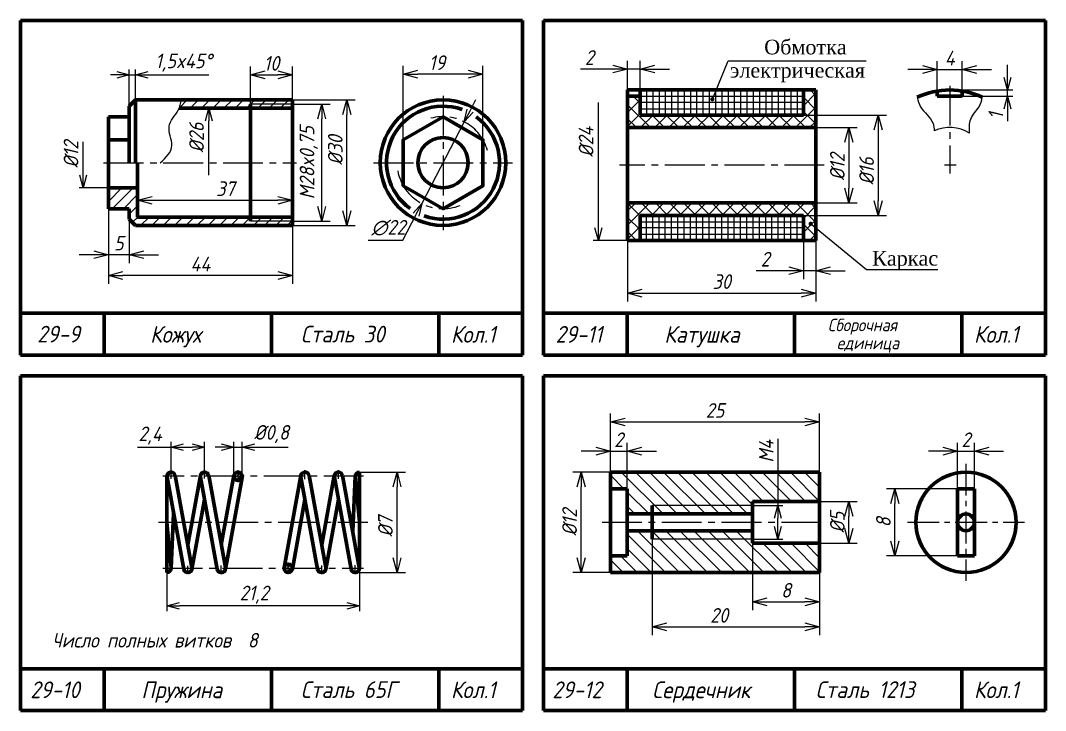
# Model space of a CAD drawing. Header units: millimetres. Extents: x -255 to 513, y 132 to 472.
# Drawn here: x 267.6 to 512.6, y 307 to 472 of the extents above; entities that cross this region are included whole.
import ezdxf

# ---------------------------------------------------------------- set-up
doc = ezdxf.new("R2010")
doc.units = ezdxf.units.MM
doc.header["$LTSCALE"] = 0.5
doc.linetypes.add('CENTER2', pattern=[28.575, 19.05, -3.175, 3.175, -3.175])
doc.layers.get('Defpoints').update_dxf_attribs({"color": 5})
doc.styles.get("Standard").update_dxf_attribs({"font": 'isocpeui.ttf', "width": 0.9})
doc.styles.add('стиль1', font='TIMES.TTF')
doc.dimstyles.new('Standart 1', dxfattribs={"dimtxt": 3.5, "dimasz": 3.5, "dimexe": 2, "dimexo": 0, "dimgap": 1, "dimtad": 1, "dimtoh": 1, "dimdec": 0, "dimtxsty": 'Standard', "dimblk": 'OPEN30', "dimcen": 2.5, "dimadec": 0, "dimazin": 0, "dimtfac": 1, "dimtdec": 0, "dimtmove": 0, "dimatfit": 3, "dimldrblk": 'DOTSMALL', "dimfxl": 0, "dimarcsym": 0})
pattern_1 = [(135, (-9, -2), (-1.683798, -1.683798), []), (225, (-9, -2), (1.683798, -1.683798), [])]

# ---------------------------------------------------------------- blocks, each defined once
blk = doc.blocks.new('_Open30')
at = {"color": 0, "linetype": 'ByBlock', "lineweight": -2}
for p, q in [((-1, 0.268), (0, 0)), ((0, 0), (-1, -0.268)), ((0, 0), (-1, 0))]:
    blk.add_line(p, q, dxfattribs=at)
blk = doc.blocks.new('*D65')
at = {"color": 0, "lineweight": -2}
for p, q in [((457.72, 446.39), (467.6, 446.39)), ((465.6, 442.89), (465.6, 431.89)), ((457.72, 428.39), (467.6, 428.39))]:
    blk.add_line(p, q, dxfattribs=at)
at = {"layer": 'Defpoints', "color": 0}
for p in [(457.72, 446.39), (457.72, 428.39), (465.6, 428.39)]:
    blk.add_point(p, dxfattribs=at)
at = {"color": 0, "lineweight": -2, "xscale": 3.5, "yscale": 3.5, "zscale": 3.5}
for p, rotation in [((465.6, 446.39), 90), ((465.6, 428.39), 270)]:
    blk.add_blockref('_Open30', p, dxfattribs=dict(at, rotation=rotation))
at = {"color": 0, "lineweight": -3, "insert": (462.85, 437), "char_height": 3.5, "attachment_point": 5, "rotation": 90}
blk.add_mtext('%%c12', dxfattribs=at)
blk = doc.blocks.new('_DotSmall')
at = {"color": 0, "linetype": 'ByBlock', "const_width": 0.5}
blk.add_lwpolyline([(-0.0625, 0, 1), (0.0625, 0, 1)], format="xyb", close=True, dxfattribs=at)
blk = doc.blocks.new('*D66')
at = {"color": 0, "lineweight": -2}
for p, q in [((412.72, 419.39), (412.72, 404.81)), ((457.72, 419.39), (457.72, 404.81)), ((416.22, 406.81), (454.22, 406.81))]:
    blk.add_line(p, q, dxfattribs=at)
at = {"layer": 'Defpoints', "color": 0}
for p in [(412.72, 419.39), (457.72, 419.39), (457.72, 406.81)]:
    blk.add_point(p, dxfattribs=at)
at = {"color": 0, "lineweight": -2, "xscale": 3.5, "yscale": 3.5, "zscale": 3.5, "rotation": 180}
blk.add_blockref('_Open30', (412.72, 406.81), dxfattribs=at)
at = {"color": 0, "lineweight": -2, "xscale": 3.5, "yscale": 3.5, "zscale": 3.5}
blk.add_blockref('_Open30', (457.72, 406.81), dxfattribs=at)
at = {"color": 0, "lineweight": -3, "insert": (435.22, 409.56), "char_height": 3.5, "attachment_point": 5}
blk.add_mtext('30', dxfattribs=at)
blk = doc.blocks.new('*D67')
at = {"color": 0, "lineweight": -2}
for p, q in [((412.72, 455.39), (412.72, 462.39)), ((415.72, 455.39), (415.72, 462.39)), ((409.22, 460.39), (401.48, 460.39)), ((415.72, 460.39), (412.72, 460.39)), ((419.22, 460.39), (422.72, 460.39))]:
    blk.add_line(p, q, dxfattribs=at)
at = {"layer": 'Defpoints', "color": 0}
for p in [(415.72, 460.39), (412.72, 455.39), (415.72, 455.39)]:
    blk.add_point(p, dxfattribs=at)
at = {"color": 0, "lineweight": -2, "xscale": 3.5, "yscale": 3.5, "zscale": 3.5}
blk.add_blockref('_Open30', (412.72, 460.39), dxfattribs=at)
at = {"color": 0, "lineweight": -2, "xscale": 3.5, "yscale": 3.5, "zscale": 3.5, "rotation": 180}
blk.add_blockref('_Open30', (415.72, 460.39), dxfattribs=at)
at = {"color": 0, "lineweight": -3, "insert": (403.6, 463.14), "char_height": 3.5, "attachment_point": 5}
blk.add_mtext('2', dxfattribs=at)
blk = doc.blocks.new('*D68')
at = {"color": 0, "lineweight": -2}
for p, q in [((486.72, 455.14), (486.72, 462.26)), ((492.72, 455.14), (492.72, 462.26)), ((483.22, 460.26), (479.72, 460.26)), ((486.72, 460.26), (492.72, 460.26)), ((496.22, 460.26), (499.72, 460.26))]:
    blk.add_line(p, q, dxfattribs=at)
at = {"layer": 'Defpoints', "color": 0}
for p in [(492.72, 460.26), (486.72, 455.14), (492.72, 455.14)]:
    blk.add_point(p, dxfattribs=at)
at = {"color": 0, "lineweight": -2, "xscale": 3.5, "yscale": 3.5, "zscale": 3.5}
blk.add_blockref('_Open30', (486.72, 460.26), dxfattribs=at)
at = {"color": 0, "lineweight": -2, "xscale": 3.5, "yscale": 3.5, "zscale": 3.5, "rotation": 180}
blk.add_blockref('_Open30', (492.72, 460.26), dxfattribs=at)
at = {"color": 0, "lineweight": -3, "insert": (489.72, 463.01), "char_height": 3.5, "attachment_point": 5}
blk.add_mtext('4', dxfattribs=at)
blk = doc.blocks.new('*D69')
at = {"color": 0, "lineweight": -2}
for p, q in [((322.6, 451), (322.6, 461)), ((332.6, 453), (332.6, 461)), ((326.1, 459), (329.1, 459))]:
    blk.add_line(p, q, dxfattribs=at)
at = {"layer": 'Defpoints', "color": 0}
for p in [(332.6, 459), (322.6, 451), (332.6, 453)]:
    blk.add_point(p, dxfattribs=at)
at = {"color": 0, "lineweight": -2, "xscale": 3.5, "yscale": 3.5, "zscale": 3.5, "rotation": 180}
blk.add_blockref('_Open30', (322.6, 459), dxfattribs=at)
at = {"color": 0, "lineweight": -2, "xscale": 3.5, "yscale": 3.5, "zscale": 3.5}
blk.add_blockref('_Open30', (332.6, 459), dxfattribs=at)
at = {"color": 0, "lineweight": -3, "insert": (327.6, 461.75), "char_height": 3.5, "attachment_point": 5}
blk.add_mtext('10', dxfattribs=at)
blk = doc.blocks.new('*D70')
at = {"color": 0, "lineweight": -2}
for p, q in [((332.6, 452), (341.6, 452)), ((339.6, 427.5), (339.6, 448.5)), ((332.6, 424), (341.6, 424))]:
    blk.add_line(p, q, dxfattribs=at)
at = {"layer": 'Defpoints', "color": 0}
for p in [(332.6, 452), (339.6, 452), (332.6, 424)]:
    blk.add_point(p, dxfattribs=at)
at = {"color": 0, "lineweight": -2, "xscale": 3.5, "yscale": 3.5, "zscale": 3.5}
for p, rotation in [((339.6, 452), 90), ((339.6, 424), 270)]:
    blk.add_blockref('_Open30', p, dxfattribs=dict(at, rotation=rotation))
at = {"color": 0, "lineweight": -3, "insert": (336.5, 438), "char_height": 3.5, "attachment_point": 5, "rotation": 90}
blk.add_mtext('M28x0,75', dxfattribs=at)
blk = doc.blocks.new('*D71')
at = {"color": 0, "lineweight": -2}
for p, q in [((359.08, 443.5), (359.08, 461.17)), ((378.13, 443.5), (378.13, 461.17)), ((374.63, 459.17), (362.58, 459.17))]:
    blk.add_line(p, q, dxfattribs=at)
at = {"layer": 'Defpoints', "color": 0}
for p in [(359.08, 459.17), (359.08, 443.5), (378.13, 443.5)]:
    blk.add_point(p, dxfattribs=at)
at = {"color": 0, "lineweight": -2, "xscale": 3.5, "yscale": 3.5, "zscale": 3.5, "rotation": 180}
blk.add_blockref('_Open30', (359.08, 459.17), dxfattribs=at)
at = {"color": 0, "lineweight": -2, "xscale": 3.5, "yscale": 3.5, "zscale": 3.5}
blk.add_blockref('_Open30', (378.13, 459.17), dxfattribs=at)
at = {"color": 0, "lineweight": -3, "insert": (367.17, 461.92), "char_height": 3.5, "attachment_point": 5}
blk.add_mtext('19', dxfattribs=at)
blk = doc.blocks.new('*D72')
at = {"color": 0, "lineweight": -2}
for p, q in [((332.6, 453), (347.6, 453)), ((345.6, 426.5), (345.6, 449.5)), ((332.6, 423), (347.6, 423))]:
    blk.add_line(p, q, dxfattribs=at)
at = {"layer": 'Defpoints', "color": 0}
for p in [(332.6, 453), (345.6, 453), (332.6, 423)]:
    blk.add_point(p, dxfattribs=at)
at = {"color": 0, "lineweight": -2, "xscale": 3.5, "yscale": 3.5, "zscale": 3.5}
for p, rotation in [((345.6, 453), 90), ((345.6, 423), 270)]:
    blk.add_blockref('_Open30', p, dxfattribs=dict(at, rotation=rotation))
at = {"color": 0, "lineweight": -3, "insert": (342.85, 441), "char_height": 3.5, "attachment_point": 5, "rotation": 90}
blk.add_mtext('%%c30', dxfattribs=at)
blk = doc.blocks.new('*D73')
at = {"color": 0, "lineweight": -2}
for p, q in [((295.6, 429), (295.6, 431)), ((299.1, 429), (329.1, 429)), ((332.6, 429), (332.6, 431))]:
    blk.add_line(p, q, dxfattribs=at)
at = {"layer": 'Defpoints', "color": 0}
for p in [(295.6, 429), (332.6, 429), (332.6, 429)]:
    blk.add_point(p, dxfattribs=at)
at = {"color": 0, "lineweight": -2, "xscale": 3.5, "yscale": 3.5, "zscale": 3.5, "rotation": 180}
blk.add_blockref('_Open30', (295.6, 429), dxfattribs=at)
at = {"color": 0, "lineweight": -2, "xscale": 3.5, "yscale": 3.5, "zscale": 3.5}
blk.add_blockref('_Open30', (332.6, 429), dxfattribs=at)
at = {"color": 0, "lineweight": -3, "insert": (316.6, 431.77), "char_height": 3.5, "attachment_point": 5}
blk.add_mtext('37', dxfattribs=at)
blk = doc.blocks.new('*D74')
at = {"color": 0, "lineweight": -2}
for p, q in [((288.6, 429), (288.6, 409)), ((332.6, 423), (332.6, 409)), ((329.1, 411), (292.1, 411))]:
    blk.add_line(p, q, dxfattribs=at)
at = {"layer": 'Defpoints', "color": 0}
for p in [(288.6, 429), (332.6, 423), (288.6, 411)]:
    blk.add_point(p, dxfattribs=at)
at = {"color": 0, "lineweight": -2, "xscale": 3.5, "yscale": 3.5, "zscale": 3.5, "rotation": 180}
blk.add_blockref('_Open30', (288.6, 411), dxfattribs=at)
at = {"color": 0, "lineweight": -2, "xscale": 3.5, "yscale": 3.5, "zscale": 3.5}
blk.add_blockref('_Open30', (332.6, 411), dxfattribs=at)
at = {"color": 0, "lineweight": -3, "insert": (310.6, 413.75), "char_height": 3.5, "attachment_point": 5}
blk.add_mtext('44', dxfattribs=at)
blk = doc.blocks.new('*D75')
at = {"color": 0, "lineweight": -2}
for p, q in [((288.6, 424), (288.6, 414)), ((293.6, 425), (293.6, 414)), ((285.1, 416), (281.6, 416)), ((293.6, 416), (288.6, 416)), ((297.1, 416), (300.6, 416))]:
    blk.add_line(p, q, dxfattribs=at)
at = {"layer": 'Defpoints', "color": 0}
for p in [(288.6, 424), (293.6, 425), (288.6, 416)]:
    blk.add_point(p, dxfattribs=at)
at = {"color": 0, "lineweight": -2, "xscale": 3.5, "yscale": 3.5, "zscale": 3.5}
blk.add_blockref('_Open30', (288.6, 416), dxfattribs=at)
at = {"color": 0, "lineweight": -2, "xscale": 3.5, "yscale": 3.5, "zscale": 3.5, "rotation": 180}
blk.add_blockref('_Open30', (293.6, 416), dxfattribs=at)
at = {"color": 0, "lineweight": -3, "insert": (291.1, 418.75), "char_height": 3.5, "attachment_point": 5}
blk.add_mtext('5', dxfattribs=at)
blk = doc.blocks.new('*D76')
at = {"color": 0, "lineweight": -2}
for p, q in [((418.6, 348), (418.6, 325)), ((458.6, 348), (458.6, 325)), ((422.1, 327), (455.1, 327))]:
    blk.add_line(p, q, dxfattribs=at)
at = {"layer": 'Defpoints', "color": 0}
for p in [(418.6, 348), (458.6, 348), (458.6, 327)]:
    blk.add_point(p, dxfattribs=at)
at = {"color": 0, "lineweight": -2, "xscale": 3.5, "yscale": 3.5, "zscale": 3.5, "rotation": 180}
blk.add_blockref('_Open30', (418.6, 327), dxfattribs=at)
at = {"color": 0, "lineweight": -2, "xscale": 3.5, "yscale": 3.5, "zscale": 3.5}
blk.add_blockref('_Open30', (458.6, 327), dxfattribs=at)
at = {"color": 0, "lineweight": -3, "insert": (434.6, 329.75), "char_height": 3.5, "attachment_point": 5}
blk.add_mtext('20', dxfattribs=at)
blk = doc.blocks.new('*D77')
at = {"color": 0, "lineweight": -2}
for p, q in [((408.6, 370), (408.6, 378)), ((458.6, 364), (458.6, 378)), ((412.1, 376), (455.1, 376))]:
    blk.add_line(p, q, dxfattribs=at)
at = {"layer": 'Defpoints', "color": 0}
for p in [(458.6, 376), (408.6, 370), (458.6, 364)]:
    blk.add_point(p, dxfattribs=at)
at = {"color": 0, "lineweight": -2, "xscale": 3.5, "yscale": 3.5, "zscale": 3.5, "rotation": 180}
blk.add_blockref('_Open30', (408.6, 376), dxfattribs=at)
at = {"color": 0, "lineweight": -2, "xscale": 3.5, "yscale": 3.5, "zscale": 3.5}
blk.add_blockref('_Open30', (458.6, 376), dxfattribs=at)
at = {"color": 0, "lineweight": -3, "insert": (433.6, 378.75), "char_height": 3.5, "attachment_point": 5}
blk.add_mtext('25', dxfattribs=at)
blk = doc.blocks.new('*D78')
at = {"color": 0, "lineweight": -2}
for p, q in [((408.6, 360), (408.6, 371)), ((412.6, 360), (412.6, 371)), ((405.1, 369), (401.6, 369)), ((408.6, 369), (412.6, 369)), ((416.1, 369), (419.6, 369))]:
    blk.add_line(p, q, dxfattribs=at)
at = {"layer": 'Defpoints', "color": 0}
for p in [(412.6, 369), (408.6, 360), (412.6, 360)]:
    blk.add_point(p, dxfattribs=at)
at = {"color": 0, "lineweight": -2, "xscale": 3.5, "yscale": 3.5, "zscale": 3.5}
blk.add_blockref('_Open30', (408.6, 369), dxfattribs=at)
at = {"color": 0, "lineweight": -2, "xscale": 3.5, "yscale": 3.5, "zscale": 3.5, "rotation": 180}
blk.add_blockref('_Open30', (412.6, 369), dxfattribs=at)
at = {"color": 0, "lineweight": -3, "insert": (410.6, 371.75), "char_height": 3.5, "attachment_point": 5}
blk.add_mtext('2', dxfattribs=at)
blk = doc.blocks.new('*D79')
at = {"color": 0, "lineweight": -2}
for p, q in [((491.6, 360), (474.6, 360)), ((476.6, 347.5), (476.6, 356.5)), ((491.6, 344), (474.6, 344))]:
    blk.add_line(p, q, dxfattribs=at)
at = {"layer": 'Defpoints', "color": 0}
for p in [(476.6, 360), (491.6, 360), (491.6, 344)]:
    blk.add_point(p, dxfattribs=at)
at = {"color": 0, "lineweight": -2, "xscale": 3.5, "yscale": 3.5, "zscale": 3.5}
for p, rotation in [((476.6, 360), 90), ((476.6, 344), 270)]:
    blk.add_blockref('_Open30', p, dxfattribs=dict(at, rotation=rotation))
at = {"color": 0, "lineweight": -3, "insert": (473.85, 352), "char_height": 3.5, "attachment_point": 5, "rotation": 90}
blk.add_mtext('8', dxfattribs=at)
blk = doc.blocks.new('*D80')
at = {"color": 0, "lineweight": -2}
for p, q in [((458.6, 357), (467.6, 357)), ((465.6, 350.5), (465.6, 353.5)), ((458.6, 347), (467.6, 347))]:
    blk.add_line(p, q, dxfattribs=at)
at = {"layer": 'Defpoints', "color": 0}
for p in [(458.6, 357), (465.6, 357), (458.6, 347)]:
    blk.add_point(p, dxfattribs=at)
at = {"color": 0, "lineweight": -2, "xscale": 3.5, "yscale": 3.5, "zscale": 3.5}
for p, rotation in [((465.6, 357), 90), ((465.6, 347), 270)]:
    blk.add_blockref('_Open30', p, dxfattribs=dict(at, rotation=rotation))
at = {"color": 0, "lineweight": -3, "insert": (462.85, 352), "char_height": 3.5, "attachment_point": 5, "rotation": 90}
blk.add_mtext('%%c5', dxfattribs=at)
blk = doc.blocks.new('*D81')
at = {"color": 0, "lineweight": -2}
for p, q in [((442.6, 347), (442.6, 331)), ((458.6, 347), (458.6, 331)), ((446.1, 333), (455.1, 333))]:
    blk.add_line(p, q, dxfattribs=at)
at = {"layer": 'Defpoints', "color": 0}
for p in [(442.6, 347), (458.6, 347), (458.6, 333)]:
    blk.add_point(p, dxfattribs=at)
at = {"color": 0, "lineweight": -2, "xscale": 3.5, "yscale": 3.5, "zscale": 3.5, "rotation": 180}
blk.add_blockref('_Open30', (442.6, 333), dxfattribs=at)
at = {"color": 0, "lineweight": -2, "xscale": 3.5, "yscale": 3.5, "zscale": 3.5}
blk.add_blockref('_Open30', (458.6, 333), dxfattribs=at)
at = {"color": 0, "lineweight": -3, "insert": (450.6, 335.75), "char_height": 3.5, "attachment_point": 5}
blk.add_mtext('8', dxfattribs=at)
blk = doc.blocks.new('*D82')
at = {"color": 0, "lineweight": -2}
for p, q in [((491.6, 360), (491.6, 371)), ((495.6, 360), (495.6, 371)), ((488.1, 369), (484.6, 369)), ((491.6, 369), (495.6, 369)), ((499.1, 369), (502.6, 369))]:
    blk.add_line(p, q, dxfattribs=at)
at = {"layer": 'Defpoints', "color": 0}
for p in [(495.6, 369), (491.6, 360), (495.6, 360)]:
    blk.add_point(p, dxfattribs=at)
at = {"color": 0, "lineweight": -2, "xscale": 3.5, "yscale": 3.5, "zscale": 3.5}
blk.add_blockref('_Open30', (491.6, 369), dxfattribs=at)
at = {"color": 0, "lineweight": -2, "xscale": 3.5, "yscale": 3.5, "zscale": 3.5, "rotation": 180}
blk.add_blockref('_Open30', (495.6, 369), dxfattribs=at)
at = {"color": 0, "lineweight": -3, "insert": (493.6, 371.75), "char_height": 3.5, "attachment_point": 5}
blk.add_mtext('2', dxfattribs=at)
blk = doc.blocks.new('*D83')
at = {"color": 0, "lineweight": -2}
for p, q in [((408.6, 364), (399.6, 364)), ((401.6, 343.5), (401.6, 360.5)), ((408.6, 340), (399.6, 340))]:
    blk.add_line(p, q, dxfattribs=at)
at = {"layer": 'Defpoints', "color": 0}
for p in [(401.6, 364), (408.6, 364), (408.6, 340)]:
    blk.add_point(p, dxfattribs=at)
at = {"color": 0, "lineweight": -2, "xscale": 3.5, "yscale": 3.5, "zscale": 3.5}
for p, rotation in [((401.6, 364), 90), ((401.6, 340), 270)]:
    blk.add_blockref('_Open30', p, dxfattribs=dict(at, rotation=rotation))
at = {"color": 0, "lineweight": -3, "insert": (398.85, 352), "char_height": 3.5, "attachment_point": 5, "rotation": 90}
blk.add_mtext('%%c12', dxfattribs=at)
blk = doc.blocks.new('*D84')
at = {"color": 0, "lineweight": -2}
for p, q in [((348.6, 364), (359.6, 364)), ((357.6, 343.5), (357.6, 360.5)), ((347.6, 340), (359.6, 340))]:
    blk.add_line(p, q, dxfattribs=at)
at = {"layer": 'Defpoints', "color": 0}
for p in [(348.6, 364), (357.6, 364), (347.6, 340)]:
    blk.add_point(p, dxfattribs=at)
at = {"color": 0, "lineweight": -2, "xscale": 3.5, "yscale": 3.5, "zscale": 3.5}
for p, rotation in [((357.6, 364), 90), ((357.6, 340), 270)]:
    blk.add_blockref('_Open30', p, dxfattribs=dict(at, rotation=rotation))
at = {"color": 0, "lineweight": -3, "insert": (354.83, 351), "char_height": 3.5, "attachment_point": 5, "rotation": 90}
blk.add_mtext('%%c7', dxfattribs=at)
blk = doc.blocks.new('*D85')
at = {"color": 0, "lineweight": -2}
for p, q in [((454.72, 449.39), (474.6, 449.39)), ((472.6, 445.89), (472.6, 428.89)), ((454.72, 425.39), (474.6, 425.39))]:
    blk.add_line(p, q, dxfattribs=at)
at = {"layer": 'Defpoints', "color": 0}
for p in [(454.72, 449.39), (454.72, 425.39), (472.6, 425.39)]:
    blk.add_point(p, dxfattribs=at)
at = {"color": 0, "lineweight": -2, "xscale": 3.5, "yscale": 3.5, "zscale": 3.5}
for p, rotation in [((472.6, 449.39), 90), ((472.6, 425.39), 270)]:
    blk.add_blockref('_Open30', p, dxfattribs=dict(at, rotation=rotation))
at = {"color": 0, "lineweight": -3, "insert": (469.85, 436), "char_height": 3.5, "attachment_point": 5, "rotation": 90}
blk.add_mtext('%%c16', dxfattribs=at)
blk = doc.blocks.new('*D86')
at = {"color": 0, "lineweight": -2}
for p, q in [((454.72, 419.39), (454.72, 410.17)), ((457.72, 419.39), (457.72, 410.17)), ((451.22, 412.17), (443.48, 412.17)), ((457.72, 412.17), (454.72, 412.17)), ((461.22, 412.17), (464.72, 412.17))]:
    blk.add_line(p, q, dxfattribs=at)
at = {"layer": 'Defpoints', "color": 0}
for p in [(454.72, 419.39), (457.72, 419.39), (457.72, 412.17)]:
    blk.add_point(p, dxfattribs=at)
at = {"color": 0, "lineweight": -2, "xscale": 3.5, "yscale": 3.5, "zscale": 3.5}
blk.add_blockref('_Open30', (454.72, 412.17), dxfattribs=at)
at = {"color": 0, "lineweight": -2, "xscale": 3.5, "yscale": 3.5, "zscale": 3.5, "rotation": 180}
blk.add_blockref('_Open30', (457.72, 412.17), dxfattribs=at)
at = {"color": 0, "lineweight": -3, "insert": (445.6, 414.92), "char_height": 3.5, "attachment_point": 5}
blk.add_mtext('2', dxfattribs=at)

msp = doc.modelspace()

# ---------------------------------------------------------------- hatches: boundary and pattern name
at = {"lineweight": -3}
h = msp.add_hatch(dxfattribs=at)
h.set_pattern_fill('ANSI37', color=256, scale=0.75, angle=90, style=0)
h.set_pattern_definition(pattern_1)
h.paths.add_polyline_path([(457.47, 446.39), (457.72, 446.64), (457.72, 455.39), (454.72, 455.39), (454.72, 449.39), (415.72, 449.39), (415.72, 453.89), (412.72, 453.89), (412.72, 446.39)])
h = msp.add_hatch(dxfattribs=at)
h.set_pattern_fill('ANSI31', color=256, scale=0.6, style=0)
h.set_pattern_definition([(45, (118.6025, 283), (-1.347038, 1.347038), [])])
h.paths.add_polyline_path([(332.6, 423), (332.6, 424), (322.6, 424), (322.6, 425), (295.6, 425), (295.6, 432), (288.6, 432), (288.6, 428.47), (289.45, 427), (293.6, 427), (293.6, 424.5), (295.1, 423)])
edge = h.paths.add_edge_path()
edge.add_line((322.6, 451), (322.6, 452))
edge.add_line((322.6, 452), (332.6, 452))
edge.add_line((332.6, 452), (332.6, 453))
edge.add_line((332.6, 453), (306.07, 453))
edge.add_spline(control_points=[(306.07, 453), (305.95, 452.31), (305.78, 451.64), (305.5, 451)], knot_values=[15.802772, 15.802772, 15.802772, 15.802772, 17.883976, 17.883976, 17.883976, 17.883976], degree=3, periodic=0)
edge.add_line((305.5, 451), (322.6, 451))
h.paths.add_polyline_path([(322.6, 452), (322.6, 451), (332.6, 451), (332.6, 452)], flags=17)
h.paths.add_polyline_path([(332.6, 424), (332.6, 425), (322.6, 425), (322.6, 424)], flags=17)
h = msp.add_hatch(dxfattribs=at)
h.set_pattern_fill('ANSI37', color=256, scale=0.75, angle=90, style=0)
h.set_pattern_definition(pattern_1)
h.paths.add_polyline_path([(457.72, 428.39), (412.72, 428.39), (412.72, 419.39), (415.72, 419.39), (415.72, 425.39), (454.72, 425.39), (454.72, 419.39), (457.72, 419.39), (457.72, 422.37), (456.66, 423.24, -0.704), (456.22, 423.39, -1), (456.72, 423.39, -0.173709), (456.66, 423.24), (457.72, 422.37)])
h = msp.add_hatch(dxfattribs=at)
h.set_pattern_fill('ANSI31', color=256, scale=0.2, style=0)
h.set_pattern_definition([(45, (243.6025, 202), (-0.4490128, 0.4490128), [])])
h.paths.add_polyline_path([(319.6, 363), (319.6, 364, 0.414214), (318.6, 363)])
h.paths.add_polyline_path([(319.6, 363), (319.6, 362, 0.414214), (320.6, 363)])
h.paths.add_polyline_path([(319.6, 363), (320.6, 363, 0.414214), (319.6, 364)])
h.paths.add_polyline_path([(319.6, 363), (318.6, 363, 0.414214), (319.6, 362)])
h = msp.add_hatch(dxfattribs=at)
h.set_pattern_fill('ANSI31', color=256, scale=0.75, angle=90, style=0)
h.set_pattern_definition([(135, (368.6025, 282), (-1.6838, -1.6838), [])])
h.paths.add_polyline_path([(458.6, 340), (458.6, 347), (442.6, 347), (442.6, 348), (418.6, 348), (418.6, 350), (412.6, 350), (412.6, 344), (408.6, 344), (408.6, 340)])
h.paths.add_polyline_path([(442.6, 348), (442.6, 350), (418.6, 350), (418.6, 348)], flags=17)
h.paths.add_polyline_path([(418.6, 356), (418.6, 354), (442.6, 354), (442.6, 356)])
h.paths.add_polyline_path([(442.6, 356), (442.6, 357), (458.6, 357), (458.6, 364), (408.6, 364), (408.6, 360), (412.6, 360), (412.6, 354), (418.6, 354), (418.6, 356)])
h = msp.add_hatch(dxfattribs=at)
h.set_pattern_fill('ANSI31', color=256, scale=0.2, style=0)
h.set_pattern_definition([(45, (255.6025, 180), (-0.4490128, 0.4490128), [])])
h.paths.add_polyline_path([(331.6, 342, 0.414214), (330.6, 341), (331.6, 341)])
h.paths.add_polyline_path([(332.6, 341), (331.6, 341), (331.6, 340, 0.414214)])
h.paths.add_polyline_path([(331.6, 342), (331.6, 341), (332.6, 341, 0.414214)])
h.paths.add_polyline_path([(331.6, 341), (330.6, 341, 0.414214), (331.6, 340)])

# ---------------------------------------------------------------- linework, layer by layer
at = {"lineweight": 60}
for p, q in [((387.6, 472), (267.6, 472)), ((267.6, 472), (267.6, 392)), ((387.6, 392), (387.6, 472)), ((512.6, 472), (392.6, 472)), ((392.6, 472), (392.6, 392)), ((512.6, 392), (512.6, 472)), ((412.72, 455.39), (412.72, 419.39)), ((457.72, 455.39), (412.72, 455.39)), ((415.72, 453.89), (412.72, 453.89)), ((415.72, 455.39), (415.72, 449.39)), ((454.72, 449.39), (454.72, 455.39)), ((457.72, 419.39), (457.72, 455.39)), ((486.72, 453.89), (486.72, 455.14)), ((489.72, 453.89), (486.72, 453.89)), ((486.72, 453.89), (492.72, 453.89)), ((492.72, 455.14), (492.72, 453.89)), ((293.6, 451.5), (295.1, 453)), ((293.6, 438), (293.6, 451.5)), ((295.1, 453), (332.6, 453)), ((295.1, 453), (295.1, 438)), ((332.6, 451), (305.5, 451)), ((322.6, 424), (322.6, 452)), ((332.6, 453), (332.6, 423)), ((293.6, 449), (288.6, 449)), ((288.6, 449), (288.6, 427)), ((415.72, 449.39), (454.72, 449.39)), ((457.72, 446.39), (412.72, 446.39)), ((293.6, 443.5), (288.6, 443.5)), ((295.6, 438), (295.6, 425)), ((295.6, 432), (288.6, 432)), ((293.6, 427), (288.6, 427)), ((293.6, 424.5), (293.6, 427)), ((457.72, 428.39), (412.72, 428.39)), ((293.6, 424.5), (295.1, 423)), ((295.6, 425), (332.6, 425)), ((415.72, 419.39), (415.72, 425.39)), ((415.72, 425.39), (454.72, 425.39)), ((454.72, 425.39), (454.72, 419.39)), ((332.6, 423), (295.1, 423)), ((412.72, 419.39), (457.72, 419.39)), ((387.6, 402), (267.6, 402)), ((287.6, 402), (287.6, 392)), ((327.6, 402), (327.6, 392)), ((367.6, 402), (367.6, 392)), ((512.6, 402), (392.6, 402)), ((412.6, 402), (412.6, 392)), ((452.6, 402), (452.6, 392)), ((492.6, 402), (492.6, 392)), ((267.6, 392), (387.6, 392)), ((392.6, 392), (512.6, 392)), ((387.6, 387), (267.6, 387)), ((267.6, 387), (267.6, 307)), ((387.6, 307), (387.6, 387)), ((512.6, 387), (392.6, 387)), ((392.6, 387), (392.6, 307)), ((512.6, 307), (512.6, 387)), ((302.6, 340), (302.6, 363)), ((302.62, 362.83), (306.62, 340.83)), ((304.58, 363.19), (308.58, 341.19)), ((310.61, 363.17), (307.6, 346.6)), ((310.62, 362.83), (314.62, 340.83)), ((312.58, 363.19), (316.58, 341.19)), ((318.61, 363.17), (315.6, 346.6)), ((320.57, 362.75), (316.58, 340.83)), ((334.61, 363.17), (330.61, 341.11)), ((334.62, 362.83), (338.62, 340.83)), ((336.58, 363.19), (340.58, 341.19)), ((342.61, 363.17), (339.6, 346.6)), ((342.62, 362.83), (346.62, 340.83)), ((344.58, 363.19), (348.58, 341.19)), ((347, 349.91), (347.6, 363)), ((348.6, 352), (347.6, 363)), ((348.6, 364), (348.6, 341)), ((458.6, 364), (408.6, 364)), ((408.6, 364), (408.6, 340)), ((458.6, 340), (458.6, 364)), ((408.6, 360), (412.6, 360)), ((412.6, 344), (412.6, 360)), ((491.6, 344), (491.6, 360)), ((491.6, 360), (495.6, 360)), ((495.6, 360), (495.6, 344)), ((311.6, 357.42), (308.58, 340.83)), ((335.6, 357.42), (332.58, 340.83)), ((343.6, 357.42), (340.58, 340.83)), ((418.6, 356), (418.6, 348)), ((458.6, 357), (442.6, 357)), ((442.6, 357), (442.6, 347)), ((304.21, 354.09), (303.6, 341)), ((412.6, 354), (442.6, 354)), ((302.6, 352), (303.6, 341)), ((412.6, 350), (442.6, 350)), ((442.6, 347), (458.6, 347)), ((408.6, 344), (412.6, 344)), ((495.6, 344), (491.6, 344)), ((408.6, 340), (458.6, 340)), ((387.6, 317), (267.6, 317)), ((287.6, 317), (287.6, 307)), ((327.6, 317), (327.6, 307)), ((367.6, 317), (367.6, 307)), ((512.6, 317), (392.6, 317)), ((412.6, 317), (412.6, 307)), ((452.6, 317), (452.6, 307)), ((492.6, 317), (492.6, 307)), ((267.6, 307), (387.6, 307)), ((392.6, 307), (512.6, 307))]:
    msp.add_line(p, q, dxfattribs=at)
at = {"lineweight": -3}
for p, q in [((432.97, 453.17), (436.72, 462.39)), ((436.72, 462.39), (469.72, 462.39)), ((503.51, 458.39), (503.51, 461.39)), ((293.6, 451.5), (293.6, 460.25)), ((293.6, 459), (295.1, 459)), ((295.1, 453), (295.1, 460.25)), ((298.1, 459), (312.6, 459)), ((415.72, 453.89), (454.72, 453.89)), ((417.22, 455.39), (417.22, 449.39)), ((418.72, 455.39), (418.72, 449.39)), ((420.22, 455.39), (420.22, 449.39)), ((421.72, 455.39), (421.72, 449.39)), ((423.22, 455.39), (423.22, 449.39)), ((424.72, 455.39), (424.72, 449.39)), ((426.22, 455.39), (426.22, 449.39)), ((427.72, 455.39), (427.72, 449.39)), ((429.22, 455.39), (429.22, 449.39)), ((430.72, 455.39), (430.72, 449.39)), ((432.22, 455.39), (432.22, 449.39)), ((433.72, 455.39), (433.72, 449.39)), ((435.22, 455.39), (435.22, 449.39)), ((436.72, 455.39), (436.72, 449.39)), ((438.22, 455.39), (438.22, 449.39)), ((439.72, 455.39), (439.72, 449.39)), ((441.22, 455.39), (441.22, 449.39)), ((442.72, 455.39), (442.72, 449.39)), ((444.22, 455.39), (444.22, 449.39)), ((445.72, 455.39), (445.72, 449.39)), ((447.22, 455.39), (447.22, 449.39)), ((448.72, 455.39), (448.72, 449.39)), ((450.22, 455.39), (450.22, 449.39)), ((451.72, 455.39), (451.72, 449.39)), ((453.22, 455.39), (453.22, 449.39)), ((489.72, 455.39), (504.76, 455.39)), ((492.72, 453.89), (504.76, 453.89)), ((503.51, 453.89), (503.51, 455.39)), ((332.6, 452), (322.6, 452)), ((375.07, 450.42), (376.45, 453.08)), ((405.72, 422.39), (405.72, 452.39)), ((454.72, 452.39), (415.72, 452.39)), ((415.72, 450.89), (454.72, 450.89)), ((503.51, 450.89), (503.51, 447.89)), ((312.6, 435), (312.6, 448)), ((373.68, 447.76), (363.52, 428.24)), ((282.6, 435), (282.6, 443)), ((288.6, 432), (281.6, 432)), ((332.6, 424), (322.6, 424)), ((358.97, 419.51), (362.14, 425.58)), ((415.72, 423.89), (454.72, 423.89)), ((417.22, 419.39), (417.22, 425.39)), ((418.72, 419.39), (418.72, 425.39)), ((420.22, 419.39), (420.22, 425.39)), ((421.72, 419.39), (421.72, 425.39)), ((423.22, 419.39), (423.22, 425.39)), ((424.72, 419.39), (424.72, 425.39)), ((426.22, 419.39), (426.22, 425.39)), ((427.72, 419.39), (427.72, 425.39)), ((429.22, 419.39), (429.22, 425.39)), ((430.72, 419.39), (430.72, 425.39)), ((432.22, 419.39), (432.22, 425.39)), ((433.72, 419.39), (433.72, 425.39)), ((435.22, 419.39), (435.22, 425.39)), ((436.72, 419.39), (436.72, 425.39)), ((438.22, 419.39), (438.22, 425.39)), ((439.72, 419.39), (439.72, 425.39)), ((441.22, 419.39), (441.22, 425.39)), ((442.72, 419.39), (442.72, 425.39)), ((444.22, 419.39), (444.22, 425.39)), ((445.72, 419.39), (445.72, 425.39)), ((447.22, 419.39), (447.22, 425.39)), ((448.72, 419.39), (448.72, 425.39)), ((450.22, 419.39), (450.22, 425.39)), ((451.72, 419.39), (451.72, 425.39)), ((453.22, 419.39), (453.22, 425.39)), ((454.72, 422.39), (415.72, 422.39)), ((469.85, 412.39), (456.47, 423.39)), ((350.69, 419.51), (358.97, 419.51)), ((412.72, 419.39), (404.47, 419.39)), ((415.72, 420.89), (454.72, 420.89)), ((486.85, 412.39), (469.85, 412.39)), ((295.6, 370), (308.6, 370)), ((303.6, 362.4), (303.6, 371.25)), ((311.6, 362.51), (311.6, 371.25)), ((315.6, 370), (314.1, 370)), ((318.6, 363), (318.6, 371.25)), ((318.6, 370), (320.6, 370)), ((320.6, 363), (320.6, 371.25)), ((323.6, 370), (331.6, 370)), ((319.6, 361.7), (319.6, 364.48)), ((335.6, 362.35), (335.6, 364.48)), ((343.6, 362.4), (343.6, 364.48)), ((442.6, 356), (418.6, 356)), ((442.6, 348), (418.6, 348)), ((307.6, 339.7), (307.6, 341.63)), ((315.6, 339.7), (315.6, 341.69)), ((331.6, 339.66), (331.6, 342.41)), ((339.6, 339.7), (339.6, 341.69)), ((347.6, 339.7), (347.6, 341.74))]:
    msp.add_line(p, q, dxfattribs=at)
for p, q in [((290.6, 459), (289.1, 459)), ((312.6, 451), (311.35, 451)), ((457.47, 446.39), (457.72, 446.64)), ((312.6, 425), (311.35, 425))]:
    msp.add_line(p, q)
at = {"linetype": 'CENTER2', "lineweight": -3}
for p, q in [((489.72, 456.39), (489.72, 435.39)), ((368.6, 454), (368.6, 421.85)), ((287.45, 438), (333.6, 438)), ((352, 438), (385.19, 438)), ((459.72, 437.39), (410.79, 437.39)), ((491.22, 437.39), (488.47, 437.39)), ((349.6, 363), (301.6, 363)), ((300.6, 352), (350.6, 352)), ((406.6, 352), (460.6, 352)), ((301.6, 341), (349.6, 341))]:
    msp.add_line(p, q, dxfattribs=at)
at = {"lineweight": -3, "ltscale": 0.6}
for p, q in [((448.6, 372), (448.6, 356)), ((442.6, 356), (449.85, 356)), ((448.6, 351), (448.6, 353)), ((442.6, 348), (449.85, 348)), ((302.6, 341), (302.6, 330.75)), ((348.6, 341), (348.6, 330.75)), ((345.6, 332), (305.6, 332))]:
    msp.add_line(p, q, dxfattribs=at)
at = {"linetype": 'CENTER2', "lineweight": -3, "ltscale": 0.8}
for p, q in [((493.6, 366), (493.6, 338)), ((479.6, 352), (507.6, 352))]:
    msp.add_line(p, q, dxfattribs=at)
at = {"const_width": 0.5}
for points in [[(432.72, 453.17, 1), (433.22, 453.17, 1)], [(456.22, 423.39, 1), (456.72, 423.39, 1)]]:
    msp.add_lwpolyline(points, format="xyb", close=True, dxfattribs=at)
at = {"lineweight": 60}
msp.add_lwpolyline([(368.6, 449), (359.08, 443.5), (359.08, 432.5), (368.6, 427), (378.13, 432.5), (378.13, 443.5)], close=True, dxfattribs=at)
for centre, radius in [((368.6, 438), 15), ((368.6, 438), 6), ((319.6, 363), 1), ((493.6, 352), 12), ((493.6, 352), 2), ((331.6, 341), 1)]:
    msp.add_circle(centre, radius, dxfattribs=at)
for centre, radius, start, end in [((489.72, 437.39), 18, 90, 115.5573), ((489.72, 437.39), 18, 64.4382, 90), ((368.6, 438), 13.5, 70.3524, 234.4756), ((368.6, 438), 13.5, 250.6534, 54.008), ((303.6, 363), 1, 9.8658, 189.8658), ((303.6, 363), 1, 9.8658, 189.8658), ((311.6, 363), 1, 9.8658, 189.8658), ((335.6, 363), 1, 9.8658, 189.8658), ((343.6, 363), 1, 9.8658, 189.8658), ((348.6, 363), 1, 90, 180), ((302.6, 341), 1, 270, 0), ((307.6, 341), 1, 189.8658, 10.7439), ((315.6, 341), 1, 189.8658, 10.7439), ((339.6, 341), 1, 189.8658, 10.7439), ((347.6, 341), 1, 189.8658, 10.7439)]:
    msp.add_arc(centre, radius, start, end, dxfattribs=at)
at = {"linetype": 'CENTER2', "lineweight": -3}
for start, end in [(15.2551, 105.2551), (190.3048, 291.8014)]:
    msp.add_arc((368.6, 438), 11, start, end, dxfattribs=at)
at = {"lineweight": -3}
msp.add_arc((489.72, 437.39), 9, 58.5692, 114.318, dxfattribs=at)
for points, knots in [([(481.95, 453.63), (482.1, 452.83), (482.77, 450.48), (485.73, 448.6), (485.97, 446.22), (486.01, 445.6)], [1.723131, 1.723131, 1.723131, 1.723131, 4.123106, 9.123106, 10.885627, 10.885627, 10.885627, 10.885627]), ([(494.41, 445.07), (494.43, 446.2), (494.26, 448.76), (496.78, 450.94), (497.34, 452.83), (497.48, 453.63)], [24.122684, 24.122684, 24.122684, 24.122684, 27.304888, 30.910439, 33.322333, 33.322333, 33.322333, 33.322333]), ([(301.01, 438), (302.48, 439.25), (304.82, 441.71), (302.04, 446.86), (305.32, 449.89), (305.92, 452.17), (306.07, 453)], [1.193341, 1.193341, 1.193341, 1.193341, 6.313198, 10.821754, 15.361006, 17.883976, 17.883976, 17.883976, 17.883976])]:
    msp.add_open_spline(points, degree=3, knots=knots, dxfattribs=at)

# ---------------------------------------------------------------- block references
at = {"lineweight": -3, "xscale": 3, "yscale": 3, "zscale": 3}
for p in [(293.6, 459), (311.6, 370), (318.6, 370)]:
    msp.add_blockref('_Open30', p, dxfattribs=at)
at = {"lineweight": -3, "yscale": 3, "zscale": 3}
for p, xscale, rotation in [((295.1, 459), 3, 180), ((503.51, 455.39), 3, 270), ((503.51, 453.89), 3, 90), ((312.6, 451), 3, 90), ((373.68, 447.76), 2.999999999999997, 242.4986869406007), ((282.6, 432), 3, 270), ((363.52, 428.24), 2.999999999999971, 62.49868694060162), ((405.72, 419.39), 3, 270), ((303.6, 370), 3, 180), ((320.6, 370), 3, 180)]:
    msp.add_blockref('_Open30', p, dxfattribs=dict(at, xscale=xscale, rotation=rotation))
at = {"lineweight": -3, "ltscale": 0.6, "xscale": 3, "yscale": 3, "zscale": 3}
for p, rotation in [((448.6, 356), 90), ((448.6, 348), 270), ((302.6, 332), 180)]:
    msp.add_blockref('_Open30', p, dxfattribs=dict(at, rotation=rotation))
msp.add_blockref('_Open30', (348.6, 332), dxfattribs=at)

# ---------------------------------------------------------------- texts
at = {"lineweight": -3, "style": 'стиль1'}
for s, p in [('Обмотка', (445.36, 463.9)), ('электрическая', (437.16, 458.34)), ('Каркас', (471.16, 413.39))]:
    msp.add_text(s, height=3.5, dxfattribs=at).set_placement(p)
at = {"width": 0.9}
for s, height, p in [('Сборочная', 3, (460.57, 397.69)), ('29-9', 4, (271.6, 395)), ('Кожух', 4, (298.6, 394.95)), ('Сталь 30', 4, (334.6, 395)), ('Кол.1', 4, (370.5, 394.95)), ('29-11', 4, (395.5, 394.95)), ('Катушка', 4, (421.5, 394.95)), ('Кол.1', 4, (495.5, 394.95)), ('единица', 3, (462.73, 393.39)), ('Число полных витков  8', 3.5, (275.13, 322.05)), ('29-10', 4, (269.94, 309.95)), ('Пружина', 4, (296.5, 309.95)), ('Сталь 65Г', 4, (334.6, 310)), ('Кол.1', 4, (370.5, 309.95)), ('29-12', 4, (394.72, 309.95)), ('Сердечник', 4, (418.6, 309.95)), ('Сталь 1213', 4, (457.66, 310)), ('Кол.1', 4, (495.5, 309.95))]:
    msp.add_text(s, height=height, dxfattribs=at).set_placement(p)
at = {"lineweight": -3, "width": 0.9}
msp.add_text('21,2', height=3.5, dxfattribs=at).set_placement((319.99, 333.35))
at = {"lineweight": -3, "char_height": 3.5, "attachment_point": 5}
for s, insert in [('1,5x45%%d', (306.6, 461.93)), ('∅22', (355.56, 422.43)), ('2,4', (298.6, 372.75)), ('%%c0,8', (327.6, 373.1))]:
    msp.add_mtext(s, dxfattribs=dict(at, insert=insert))
at = {"lineweight": -3, "char_height": 3.5, "attachment_point": 5, "rotation": 90}
for s, insert in [('1', (500.72, 449.21)), ('%%c26', (309.68, 444)), ('%%c24', (402.79, 443)), ('%%c12', (279.68, 440))]:
    msp.add_mtext(s, dxfattribs=dict(at, insert=insert))
at = {"lineweight": -3, "ltscale": 0.6, "insert": (445.85, 369), "char_height": 3.5, "attachment_point": 5, "rotation": 90}
msp.add_mtext('M4', dxfattribs=at)

# ---------------------------------------------------------------- dimensions: what is measured, and where the dimension line sits
at = {"lineweight": -3}
for base, p1, p2, picture, middle in [((332.6, 459), (322.6, 451), (332.6, 453), '*D69', (327.6, 459)), ((332.6, 429), (295.6, 429), (332.6, 429), '*D73', (316.6, 429)), ((288.6, 411), (332.6, 423), (288.6, 429), '*D74', (310.6, 411)), ((288.6, 416), (293.6, 425), (288.6, 424), '*D75', (291.1, 416))]:
    dim = msp.add_linear_dim(base=base, p1=p1, p2=p2, dimstyle='Standart 1', dxfattribs=at)
    dim.commit()
    dim.dimension.update_dxf_attribs({"geometry": picture, "text_midpoint": middle, "dimtype": 160})
for base, p1, p2, text, picture, middle in [((359.08, 459.17), (378.13, 443.5), (359.08, 443.5), '19', '*D71', (367.17, 459.17)), ((415.72, 460.39), (412.72, 455.39), (415.72, 455.39), '2', '*D67', (403.6, 460.39)), ((492.72, 460.26), (486.72, 455.14), (492.72, 455.14), '4', '*D68', (489.72, 460.26)), ((457.72, 406.81), (412.72, 419.39), (457.72, 419.39), '30', '*D66', (435.22, 406.81)), ((457.72, 412.17), (454.72, 419.39), (457.72, 419.39), '2', '*D86', (445.6, 412.17)), ((495.6, 369), (491.6, 360), (495.6, 360), '2', '*D82', (493.6, 369))]:
    dim = msp.add_linear_dim(base=base, p1=p1, p2=p2, text=text, dimstyle='Standart 1', dxfattribs=at)
    dim.commit()
    dim.dimension.update_dxf_attribs({"geometry": picture, "text_midpoint": middle, "dimtype": 160})
for base, p1, p2, text, picture, middle in [((345.6, 453), (332.6, 423), (332.6, 453), '%%c30', '*D72', (345.6, 441)), ((339.6, 452), (332.6, 424), (332.6, 452), 'M28x0,75', '*D70', (339.6, 438)), ((472.6, 425.39), (454.72, 449.39), (454.72, 425.39), '%%c16', '*D85', (472.6, 436)), ((465.6, 428.39), (457.72, 446.39), (457.72, 428.39), '%%c12', '*D65', (465.6, 437)), ((357.6, 364), (347.6, 340), (348.6, 364), '%%c7', '*D84', (357.6, 351)), ((476.6, 360), (491.6, 344), (491.6, 360), '8', '*D79', (476.6, 352))]:
    dim = msp.add_linear_dim(base=base, p1=p1, p2=p2, angle=90, text=text, dimstyle='Standart 1', dxfattribs=at)
    dim.commit()
    dim.dimension.update_dxf_attribs({"geometry": picture, "text_midpoint": middle, "dimtype": 160})
at = {"lineweight": -3, "ltscale": 0.6}
for base, p1, p2, text, picture, middle in [((458.6, 376), (408.6, 370), (458.6, 364), '25', '*D77', (433.6, 376)), ((412.6, 369), (408.6, 360), (412.6, 360), '2', '*D78', (410.6, 369)), ((458.6, 327), (418.6, 348), (458.6, 348), '20', '*D76', (434.6, 327)), ((458.6, 333), (442.6, 347), (458.6, 347), '8', '*D81', (450.6, 333))]:
    dim = msp.add_linear_dim(base=base, p1=p1, p2=p2, text=text, dimstyle='Standart 1', dxfattribs=at)
    dim.commit()
    dim.dimension.update_dxf_attribs({"geometry": picture, "text_midpoint": middle, "dimtype": 160})
for base, p1, p2, text, picture, middle in [((401.6, 364), (408.6, 340), (408.6, 364), '%%c12', '*D83', (401.6, 352)), ((465.6, 357), (458.6, 347), (458.6, 357), '%%c5', '*D80', (465.6, 352))]:
    dim = msp.add_linear_dim(base=base, p1=p1, p2=p2, angle=90, text=text, dimstyle='Standart 1', dxfattribs=at)
    dim.commit()
    dim.dimension.update_dxf_attribs({"geometry": picture, "text_midpoint": middle, "dimtype": 160})

doc.saveas('drawing.dxf')
